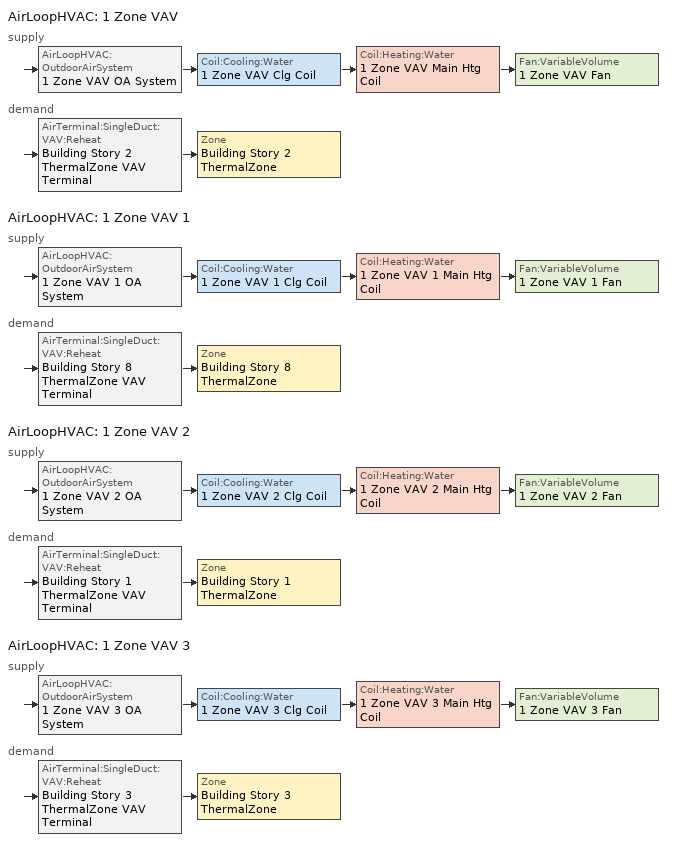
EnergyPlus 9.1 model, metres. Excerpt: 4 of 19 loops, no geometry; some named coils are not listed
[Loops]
AirLoopHVAC '1 Zone VAV'
 supply: AirLoopHVAC:OutdoorAirSystem '1 Zone VAV OA System' > Coil:Cooling:Water '1 Zone VAV Clg Coil' > Coil:Heating:Water '1 Zone VAV Main Htg Coil' > Fan:VariableVolume '1 Zone VAV Fan'
 demand: AirTerminal:SingleDuct:VAV:Reheat 'Building Story 2 ThermalZone VAV Terminal' > Zone 'Building Story 2 ThermalZone'
AirLoopHVAC '1 Zone VAV 1'
 supply: AirLoopHVAC:OutdoorAirSystem '1 Zone VAV 1 OA System' > Coil:Cooling:Water '1 Zone VAV 1 Clg Coil' > Coil:Heating:Water '1 Zone VAV 1 Main Htg Coil' > Fan:VariableVolume '1 Zone VAV 1 Fan'
 demand: AirTerminal:SingleDuct:VAV:Reheat 'Building Story 8 ThermalZone VAV Terminal' > Zone 'Building Story 8 ThermalZone'
AirLoopHVAC '1 Zone VAV 2'
 supply: AirLoopHVAC:OutdoorAirSystem '1 Zone VAV 2 OA System' > Coil:Cooling:Water '1 Zone VAV 2 Clg Coil' > Coil:Heating:Water '1 Zone VAV 2 Main Htg Coil' > Fan:VariableVolume '1 Zone VAV 2 Fan'
 demand: AirTerminal:SingleDuct:VAV:Reheat 'Building Story 1 ThermalZone VAV Terminal' > Zone 'Building Story 1 ThermalZone'
AirLoopHVAC '1 Zone VAV 3'
 supply: AirLoopHVAC:OutdoorAirSystem '1 Zone VAV 3 OA System' > Coil:Cooling:Water '1 Zone VAV 3 Clg Coil' > Coil:Heating:Water '1 Zone VAV 3 Main Htg Coil' > Fan:VariableVolume '1 Zone VAV 3 Fan'
 demand: AirTerminal:SingleDuct:VAV:Reheat 'Building Story 3 ThermalZone VAV Terminal' > Zone 'Building Story 3 ThermalZone'
[ZoneControl:Thermostat] Control Object Type 1=ThermostatSetpoint:DualSetpoint
Name | Zone or ZoneList | Control Type Schedule | Control Name 1
Building Story 1 ThermalZone Thermostat | Building Story 1 ThermalZone | Building Story 1 ThermalZone Thermostat Schedule | Story Ground Blended Space Type Thermostat
Building Story 2 ThermalZone Thermostat | Building Story 2 ThermalZone | Building Story 2 ThermalZone Thermostat Schedule | Story Mid Blended Space Type Thermostat
Building Story 3 ThermalZone Thermostat | Building Story 3 ThermalZone | Building Story 3 ThermalZone Thermostat Schedule | Story Mid4 Blended Space Type Thermostat
Building Story 8 ThermalZone Thermostat | Building Story 8 ThermalZone | Building Story 8 ThermalZone Thermostat Schedule | Story Mid2 Blended Space Type Thermostat
[ThermostatSetpoint:DualSetpoint]
Name | Heating Setpoint Temperature Schedule | Cooling Setpoint Temperature Schedule
Story Ground Blended Space Type Thermostat | OfficeMedium HTGSETP_SCH_YES_OPTIMUM | OfficeMedium CLGSETP_SCH_YES_OPTIMUM
Story Mid Blended Space Type Thermostat | RetailStripmall Type1_HTGSETP_SCH_NO_OPTIMUM | RetailStripmall Type1_CLGSETP_SCH_NO_OPTIMUM
Story Mid4 Blended Space Type Thermostat | RestaurantSitDown HTGSETP_SCH_NO_OPTIMUM | RestaurantSitDown CLGSETP_SCH_NO_OPTIMUM
Story Mid2 Blended Space Type Thermostat | RetailStripmall Type3_HTGSETP_SCH_NO_OPTIMUM | RetailStripmall Type3_CLGSETP_SCH_NO_OPTIMUM
[AirTerminal:SingleDuct:VAV:Reheat] Availability Schedule=Always On Discrete; Maximum Air Flow Rate {m3/s}=Autosize; Zone Minimum Air Flow Input Method=Constant; Fixed Minimum Air Flow Rate {m3/s}=0; Maximum Hot Water or Steam Flow Rate {m3/s}=Autosize; Minimum Hot Water or Steam Flow Rate {m3/s}=0; Convergence Tolerance=0.001; Damper Heating Action=ReverseWithLimits; Maximum Flow per Zone Floor Area During Reheat {m3/s-m2}=Autocalculate; Maximum Flow Fraction During Reheat=0.5; Maximum Reheat Air Temperature {C}=40
Name | Constant Minimum Air Flow Fraction | Reheat Coil
Building Story 1 ThermalZone VAV Terminal | 0.2 | Building Story 1 ThermalZone Reheat Coil
Building Story 2 ThermalZone VAV Terminal | 0.7 | Building Story 2 ThermalZone Reheat Coil
Building Story 3 ThermalZone VAV Terminal | 0.7 | Building Story 3 ThermalZone Reheat Coil
Building Story 8 ThermalZone VAV Terminal | 0.7 | Building Story 8 ThermalZone Reheat Coil
[Coil:Heating:Water] Availability Schedule=Always On Discrete; U-Factor Times Area Value {W/K}=Autosize; Maximum Water Flow Rate {m3/s}=Autosize; Performance Input Method=UFactorTimesAreaAndDesignWaterFlowRate; Rated Capacity {W}=Autosize; Rated Inlet Water Temperature {C}=82.2222; Rated Inlet Air Temperature {C}=7.22222; Rated Outlet Water Temperature {C}=71.1111; Rated Outlet Air Temperature {C}=12.7778; Rated Ratio for Air and Water Convection=0.5
1 Zone VAV Main Htg Coil; 1 Zone VAV 1 Main Htg Coil; 1 Zone VAV 2 Main Htg Coil; 1 Zone VAV 3 Main Htg Coil
[Zone equipment]
Building Story 1 ThermalZone: Building Story 1 ThermalZone VAV Terminal
Building Story 2 ThermalZone: Building Story 2 ThermalZone VAV Terminal
Building Story 3 ThermalZone: Building Story 3 ThermalZone VAV Terminal
Building Story 8 ThermalZone: Building Story 8 ThermalZone VAV Terminal
[Sizing:Zone] Zone Cooling Design Supply Air Temperature Input Method=SupplyAirTemperature; Zone Cooling Design Supply Air Temperature {C}=12.7778; Zone Cooling Design Supply Air Temperature Difference {deltaC}=11.11; Zone Heating Design Supply Air Temperature Input Method=SupplyAirTemperature; Zone Heating Design Supply Air Temperature {C}=40; Zone Heating Design Supply Air Temperature Difference {deltaC}=11.11; Zone Cooling Design Supply Air Humidity Ratio {kgWater/kgDryAir}=0.0085; Zone Heating Design Supply Air Humidity Ratio {kgWater/kgDryAir}=0.008; Cooling Design Air Flow Method=DesignDayWithLimit; Cooling Design Air Flow Rate {m3/s}=0; Cooling Minimum Air Flow per Zone Floor Area {m3/s-m2}=0.000762; Cooling Minimum Air Flow {m3/s}=0; Cooling Minimum Air Flow Fraction=0; Heating Design Air Flow Method=DesignDay; Heating Design Air Flow Rate {m3/s}=0; Heating Maximum Air Flow per Zone Floor Area {m3/s-m2}=0.002032; Heating Maximum Air Flow {m3/s}=0.141576; Heating Maximum Air Flow Fraction=0.3; Account for Dedicated Outdoor Air System=No
Name | Design Specification Outdoor Air Object | Design Specification Zone Air Distribution Object
Building Story 1 ThermalZone | Blended OA | Building Story 1 ThermalZone Design Spec Zone Air Dist
Building Story 2 ThermalZone | Blended OA 1 | Building Story 2 ThermalZone Design Spec Zone Air Dist
Building Story 3 ThermalZone | Blended OA 4 | Building Story 3 ThermalZone Design Spec Zone Air Dist
Building Story 8 ThermalZone | Blended OA 2 | Building Story 8 ThermalZone Design Spec Zone Air Dist
[DesignSpecification:ZoneAirDistribution] Zone Air Distribution Effectiveness in Cooling Mode=1; Zone Air Distribution Effectiveness in Heating Mode=1
Building Story 1 ThermalZone Design Spec Zone Air Dist; Building Story 2 ThermalZone Design Spec Zone Air Dist; Building Story 3 ThermalZone Design Spec Zone Air Dist; Building Story 8 ThermalZone Design Spec Zone Air Dist
[Controller:MechanicalVentilation] System Outdoor Air Method=VentilationRateProcedure
Name | Availability Schedule | Demand Controlled Ventilation | Zone Name 1 | Design Specification Outdoor Air Object Name 1 | Design Specification Zone Air Distribution Object Name 1
1 Zone VAV 2 Vent Controller | 1 Zone VAV 2 Occ Sch | No | Building Story 1 ThermalZone | Blended OA | Building Story 1 ThermalZone Design Spec Zone Air Dist
1 Zone VAV Vent Controller | 1 Zone VAV Occ Sch | No | Building Story 2 ThermalZone | Blended OA 1 | Building Story 2 ThermalZone Design Spec Zone Air Dist
1 Zone VAV 3 Vent Controller | 1 Zone VAV 3 Occ Sch | Yes | Building Story 3 ThermalZone | Blended OA 4 | Building Story 3 ThermalZone Design Spec Zone Air Dist
1 Zone VAV 1 Vent Controller | 1 Zone VAV 1 Occ Sch | No | Building Story 8 ThermalZone | Blended OA 2 | Building Story 8 ThermalZone Design Spec Zone Air Dist
[DesignSpecification:OutdoorAir] Outdoor Air Method=Sum; Outdoor Air Flow per Person {m3/s-person}=0; Outdoor Air Flow per Zone {m3/s}=0; Outdoor Air Flow Air Changes per Hour {1/hr}=0
Name | Outdoor Air Flow per Zone Floor Area {m3/s-m2}
Blended OA | 0.0004318
Blended OA 1 | 0.00103124
Blended OA 4 | 0.0035814
Blended OA 2 | 0.0011811
[AirLoopHVAC] Design Supply Air Flow Rate {m3/s}=AutoSize
1 Zone VAV; 1 Zone VAV 1; 1 Zone VAV 2; 1 Zone VAV 3
[Sizing:System] Type of Load to Size On=Sensible; Design Outdoor Air Flow Rate {m3/s}=Autosize; Central Heating Maximum System Air Flow Ratio=0.3; Preheat Design Temperature {C}=7.22222; Preheat Design Humidity Ratio {kgWater/kgDryAir}=0.008; Precool Design Temperature {C}=12.7778; Precool Design Humidity Ratio {kgWater/kgDryAir}=0.008; Central Cooling Design Supply Air Temperature {C}=12.7778; Central Heating Design Supply Air Temperature {C}=12.7778; Type of Zone Sum to Use=Coincident; 100% Outdoor Air in Cooling=No; 100% Outdoor Air in Heating=No; Central Cooling Design Supply Air Humidity Ratio {kgWater/kgDryAir}=0.0085; Central Heating Design Supply Air Humidity Ratio {kgWater/kgDryAir}=0.008; Cooling Supply Air Flow Rate Method=DesignDay; Cooling Supply Air Flow Rate {m3/s}=0; Cooling Supply Air Flow Rate Per Floor Area {m3/s-m2}=0.00996765; Cooling Fraction of Autosized Cooling Supply Air Flow Rate=1; Cooling Supply Air Flow Rate Per Unit Cooling Capacity {m3/s-W}=3.94755e-05; Heating Supply Air Flow Rate Method=DesignDay; Heating Supply Air Flow Rate {m3/s}=0; Heating Supply Air Flow Rate Per Floor Area {m3/s-m2}=0.00996765; Heating Fraction of Autosized Heating Supply Air Flow Rate=1; Heating Fraction of Autosized Cooling Supply Air Flow Rate=1; Heating Supply Air Flow Rate Per Unit Heating Capacity {m3/s-W}=3.15882e-05; System Outdoor Air Method=ZoneSum; Zone Maximum Outdoor Air Fraction=1; Cooling Design Capacity Method=CoolingDesignCapacity; Cooling Design Capacity {W}=Autosize; Cooling Design Capacity Per Floor Area {W/m2}=234.7; Fraction of Autosized Cooling Design Capacity=1; Heating Design Capacity Method=HeatingDesignCapacity; Heating Design Capacity {W}=Autosize; Heating Design Capacity Per Floor Area {W/m2}=157; Fraction of Autosized Heating Design Capacity=1; Central Cooling Capacity Control Method=OnOff
1 Zone VAV; 1 Zone VAV 1; 1 Zone VAV 2; 1 Zone VAV 3
[Controller:WaterCoil] Control Variable=Temperature; Actuator Variable=Flow; Maximum Actuated Flow {m3/s}=Autosize; Minimum Actuated Flow {m3/s}=0
Name | Action | Controller Convergence Tolerance {deltaC}
1 Zone VAV Clg Coil Controller; 1 Zone VAV 1 Clg Coil Controller; 1 Zone VAV 2 Clg Coil Controller; 1 Zone VAV 3 Clg Coil Controller | Reverse | Autosize
1 Zone VAV Main Htg Coil Controller; 1 Zone VAV 1 Main Htg Coil Controller; 1 Zone VAV 2 Main Htg Coil Controller; 1 Zone VAV 3 Main Htg Coil Controller | Normal | 0.0001
[Controller:OutdoorAir] Maximum Outdoor Air Flow Rate {m3/s}=Autosize; Economizer Control Type=NoEconomizer; Economizer Control Action Type=ModulateFlow; Economizer Maximum Limit Dry-Bulb Temperature {C}=28; Economizer Maximum Limit Enthalpy {J/kg}=64000; Lockout Type=NoLockout; Minimum Limit Type=FixedMinimum; High Humidity Control=No; Control High Indoor Humidity Based on Outdoor Humidity Ratio=Yes; Heat Recovery Bypass Control Type=BypassWhenWithinEconomizerLimits
Name | Minimum Outdoor Air Flow Rate {m3/s} | Minimum Outdoor Air Schedule | Mechanical Ventilation Controller
1 Zone VAV OA Controller | Autosize | 1 Zone VAV Occ Sch | 1 Zone VAV Vent Controller
1 Zone VAV 1 OA Controller | Autosize | 1 Zone VAV 1 Occ Sch | 1 Zone VAV 1 Vent Controller
1 Zone VAV 2 OA Controller | Autosize | 1 Zone VAV 2 Occ Sch | 1 Zone VAV 2 Vent Controller
1 Zone VAV 3 OA Controller | 0 | 1 Zone VAV 3 Occ Sch | 1 Zone VAV 3 Vent Controller
[SetpointManager:MixedAir] Control Variable=Temperature
Name | Setpoint Node or NodeList
1 Zone VAV Mixed Air Node OS Default SPM | 1 Zone VAV Mixed Air Node
1 Zone VAV Clg Coil Outlet Air Node OS Default SPM | 1 Zone VAV Clg Coil Outlet Air Node
1 Zone VAV Main Htg Coil Outlet Air Node OS Default SPM | 1 Zone VAV Main Htg Coil Outlet Air Node
1 Zone VAV 1 Mixed Air Node OS Default SPM | 1 Zone VAV 1 Mixed Air Node
1 Zone VAV 1 Clg Coil Outlet Air Node OS Default SPM | 1 Zone VAV 1 Clg Coil Outlet Air Node
1 Zone VAV 1 Main Htg Coil Outlet Air Node OS Default SPM | 1 Zone VAV 1 Main Htg Coil Outlet Air Node
1 Zone VAV 2 Mixed Air Node OS Default SPM | 1 Zone VAV 2 Mixed Air Node
1 Zone VAV 2 Clg Coil Outlet Air Node OS Default SPM | 1 Zone VAV 2 Clg Coil Outlet Air Node
1 Zone VAV 2 Main Htg Coil Outlet Air Node OS Default SPM | 1 Zone VAV 2 Main Htg Coil Outlet Air Node
1 Zone VAV 3 Mixed Air Node OS Default SPM | 1 Zone VAV 3 Mixed Air Node
1 Zone VAV 3 Clg Coil Outlet Air Node OS Default SPM | 1 Zone VAV 3 Clg Coil Outlet Air Node
1 Zone VAV 3 Main Htg Coil Outlet Air Node OS Default SPM | 1 Zone VAV 3 Main Htg Coil Outlet Air Node
[Coil:Cooling:Water] Availability Schedule=Always On Discrete; Design Water Flow Rate {m3/s}=Autosize; Design Air Flow Rate {m3/s}=Autosize; Design Inlet Water Temperature {C}=Autosize; Design Inlet Air Temperature {C}=Autosize; Design Outlet Air Temperature {C}=Autosize; Design Inlet Air Humidity Ratio {kgWater/kgDryAir}=Autosize; Design Outlet Air Humidity Ratio {kgWater/kgDryAir}=Autosize; Type of Analysis=SimpleAnalysis; Heat Exchanger Configuration=CrossFlow
1 Zone VAV Clg Coil; 1 Zone VAV 1 Clg Coil; 1 Zone VAV 2 Clg Coil; 1 Zone VAV 3 Clg Coil
[Fan:VariableVolume] Pressure Rise {Pa}=1389.92; Maximum Flow Rate {m3/s}=AutoSize; Fan Power Minimum Flow Rate Input Method=Fraction; Fan Power Minimum Flow Fraction=0.1; Fan Power Minimum Air Flow Rate {m3/s}=0; Motor In Airstream Fraction=1; Fan Power Coefficient 1=0.027828; Fan Power Coefficient 2=0.026583; Fan Power Coefficient 3=-0.087069; Fan Power Coefficient 4=1.03092; Fan Power Coefficient 5=0
Name | Availability Schedule | Fan Total Efficiency | Motor Efficiency
1 Zone VAV Fan | 1 Zone VAV Occ Sch | 0.6253 | 0.962
1 Zone VAV 1 Fan | 1 Zone VAV 1 Occ Sch | 0.6175 | 0.95
1 Zone VAV 2 Fan | 1 Zone VAV 2 Occ Sch | 0.6175 | 0.95
1 Zone VAV 3 Fan | 1 Zone VAV 3 Occ Sch | 0.6201 | 0.954
[SetpointManager:Scheduled] Control Variable=Temperature
Name | Schedule | Setpoint Node or NodeList
1 Zone VAV Supply Air Setpoint Manager | Supply Air Temp - 55.0F | 1 Zone VAV Supply Outlet Node
1 Zone VAV 1 Supply Air Setpoint Manager | Supply Air Temp - 55.0F 1 | 1 Zone VAV 1 Supply Outlet Node
1 Zone VAV 2 Supply Air Setpoint Manager | Supply Air Temp - 55.0F 2 | 1 Zone VAV 2 Supply Outlet Node
1 Zone VAV 3 Supply Air Setpoint Manager | Supply Air Temp - 55.0F 3 | 1 Zone VAV 3 Supply Outlet Node
[Schedule:Compact]
Building Story 1 ThermalZone Thermostat Schedule; Building Story 2 ThermalZone Thermostat Schedule; Building Story 3 ThermalZone Thermostat Schedule; Building Story 8 ThermalZone Thermostat Schedule: Through: 12/31, For: AllDays, Until: 24:00, 4
[Schedule:Day:Interval]
OfficeMedium HTGSETP_SCH_YES_OPTIMUM Wkdy Day: No, 05:00, 15.6, 06:00, 17.8, 07:00, 20, 22:00, 21, 24:00, 15.6
OfficeMedium HTGSETP_SCH_YES_OPTIMUM Sat Day: No, 05:00, 15.6, 06:00, 17.8, 07:00, 20, 17:00, 21, 24:00, 15.6
OfficeMedium HTGSETP_SCH_YES_OPTIMUM Default; OfficeMedium HTGSETP_SCH_YES_OPTIMUM Summer Design Day; RestaurantSitDown HTGSETP_SCH_NO_OPTIMUM Summer Design Day: No, 24:00, 15.6
OfficeMedium HTGSETP_SCH_YES_OPTIMUM Winter Design Day: No, 05:00, 15.6, 06:00, 17.6, 07:00, 19.6, 22:00, 21, 24:00, 15.6
OfficeMedium CLGSETP_SCH_YES_OPTIMUM Wkdy Day: No, 05:00, 26.7, 06:00, 25.6, 07:00, 25, 22:00, 24, 24:00, 26.7
OfficeMedium CLGSETP_SCH_YES_OPTIMUM Sat Day: No, 05:00, 26.7, 06:00, 25.7, 07:00, 25, 17:00, 24, 24:00, 26.7
OfficeMedium CLGSETP_SCH_YES_OPTIMUM Default; OfficeMedium CLGSETP_SCH_YES_OPTIMUM Winter Design Day: No, 24:00, 26.7
OfficeMedium CLGSETP_SCH_YES_OPTIMUM Summer Design Day: No, 05:00, 26.7, 06:00, 25.7, 07:00, 25, 22:00, 24, 24:00, 26.7
1 Zone VAV 2 Occ Sch Default: No, 07:00, 0, 18:00, 1, 24:00, 0
1 Zone VAV 2 Occ Sch Saturday: No, 08:00, 0, 12:00, 1, 24:00, 0
1 Zone VAV 2 Occ Sch Sunday: No, 24:00, 0
1 Zone VAV 2 Occ Sch Summer Design Day; 1 Zone VAV 2 Occ Sch Winter Design Day; 1 Zone VAV Occ Sch Summer Design Day; 1 Zone VAV Occ Sch Winter Design Day; 1 Zone VAV 3 Occ Sch Summer Design Day; 1 Zone VAV 3 Occ Sch Winter Design Day; 1 Zone VAV 1 Occ Sch Summer Design Day; 1 Zone VAV 1 Occ Sch Winter Design Day: No, 24:00, 1
RetailStripmall Type1_HTGSETP_SCH_NO_OPTIMUM Mon|Tue|Wed|Thu Day: No, 01:00, 21.11, 08:00, 15.56, 24:00, 21.11
RetailStripmall Type1_HTGSETP_SCH_NO_OPTIMUM Default|Sat|Fri Day; RetailStripmall Type1_HTGSETP_SCH_NO_OPTIMUM Default: No, 08:00, 15.56, 24:00, 21.11
RetailStripmall Type1_HTGSETP_SCH_NO_OPTIMUM Summer Design Day; RetailStripmall Type3_HTGSETP_SCH_NO_OPTIMUM Summer Design Day: No, 24:00, 15.56
RetailStripmall Type1_HTGSETP_SCH_NO_OPTIMUM Winter Design Day: No, 01:00, 21.11, 08:00, 15.56, 09:00, 18.33, 24:00, 21.11
RetailStripmall Type1_CLGSETP_SCH_NO_OPTIMUM Mon|Tue|Wed|Thu Day: No, 08:00, 29.44, 24:00, 23.89
RetailStripmall Type1_CLGSETP_SCH_NO_OPTIMUM Sat|Fri Day: No, 01:00, 23.89, 08:00, 29.44, 24:00, 23.89
RetailStripmall Type1_CLGSETP_SCH_NO_OPTIMUM Default: No, 08:00, 26.67, 24:00, 23.89
RetailStripmall Type1_CLGSETP_SCH_NO_OPTIMUM Summer Design Day: No, 08:00, 29.44, 09:00, 26.67, 24:00, 23.89
RetailStripmall Type1_CLGSETP_SCH_NO_OPTIMUM Winter Design Day; RetailStripmall Type3_CLGSETP_SCH_NO_OPTIMUM Winter Design Day: No, 24:00, 29.44
1 Zone VAV Occ Sch Default: No, 08:00, 0, 23:00, 1, 24:00, 0
1 Zone VAV Occ Sch Friday: No, 09:00, 0, 23:00, 1, 24:00, 0
1 Zone VAV Occ Sch Saturday: No, 11:00, 0, 23:00, 1, 24:00, 0
1 Zone VAV Occ Sch Sunday: No, 11:00, 0, 22:00, 1, 24:00, 0
RestaurantSitDown HTGSETP_SCH_NO_OPTIMUM Default|Sat|Wkdy Day; RestaurantSitDown HTGSETP_SCH_NO_OPTIMUM Default: No, 04:00, 15.6, 24:00, 21
RestaurantSitDown HTGSETP_SCH_NO_OPTIMUM Winter Design Day: No, 24:00, 21
RestaurantSitDown CLGSETP_SCH_NO_OPTIMUM Default|Sat|Wkdy Day; RestaurantSitDown CLGSETP_SCH_NO_OPTIMUM Default: No, 04:00, 30, 24:00, 24
RestaurantSitDown CLGSETP_SCH_NO_OPTIMUM Summer Design Day: No, 05:00, 30, 06:00, 26, 24:00, 24
RestaurantSitDown CLGSETP_SCH_NO_OPTIMUM Winter Design Day: No, 24:00, 30
1 Zone VAV 3 Occ Sch Default: No, 07:00, 0, 24:00, 1
RetailStripmall Type3_HTGSETP_SCH_NO_OPTIMUM Wkdy Day: No, 08:00, 15.56, 21:00, 21.11, 24:00, 15.56
RetailStripmall Type3_HTGSETP_SCH_NO_OPTIMUM Sat Day: No, 08:00, 15.56, 19:00, 21.11, 24:00, 15.56
RetailStripmall Type3_HTGSETP_SCH_NO_OPTIMUM Default: No, 09:00, 15.56, 18:00, 21.11, 24:00, 15.56
RetailStripmall Type3_HTGSETP_SCH_NO_OPTIMUM Winter Design Day: No, 08:00, 15.56, 09:00, 18.33, 21:00, 21.11, 24:00, 15.56
RetailStripmall Type3_CLGSETP_SCH_NO_OPTIMUM Wkdy Day: No, 08:00, 29.44, 21:00, 23.89, 24:00, 29.44
RetailStripmall Type3_CLGSETP_SCH_NO_OPTIMUM Sat Day: No, 08:00, 29.44, 18:00, 23.89, 24:00, 29.44
RetailStripmall Type3_CLGSETP_SCH_NO_OPTIMUM Default: No, 09:00, 29.44, 17:00, 23.89, 24:00, 29.44
RetailStripmall Type3_CLGSETP_SCH_NO_OPTIMUM Summer Design Day: No, 08:00, 29.44, 09:00, 26.67, 21:00, 23.89, 24:00, 29.44
1 Zone VAV 1 Occ Sch Default: No, 11:00, 0, 20:00, 1, 24:00, 0
1 Zone VAV 1 Occ Sch Saturday: No, 11:00, 0, 18:00, 1, 24:00, 0
1 Zone VAV 1 Occ Sch Sunday: No, 12:00, 0, 17:00, 1, 24:00, 0
Supply Air Temp - 55.0F Default; Supply Air Temp - 55.0F Default 1; Supply Air Temp - 55.0F Default 2; Supply Air Temp - 55.0F Default 3: No, 24:00, 12.7778
[Schedule:Week:Daily]
OfficeMedium HTGSETP_SCH_YES_OPTIMUM Week Rule - Jan1-Jan5: OfficeMedium HTGSETP_SCH_YES_OPTIMUM Default, OfficeMedium HTGSETP_SCH_YES_OPTIMUM Default, OfficeMedium HTGSETP_SCH_YES_OPTIMUM Wkdy Day, OfficeMedium HTGSETP_SCH_YES_OPTIMUM Wkdy Day, OfficeMedium HTGSETP_SCH_YES_OPTIMUM Wkdy Day, OfficeMedium HTGSETP_SCH_YES_OPTIMUM Wkdy Day, OfficeMedium HTGSETP_SCH_YES_OPTIMUM Sat Day, OfficeMedium HTGSETP_SCH_YES_OPTIMUM Default, OfficeMedium HTGSETP_SCH_YES_OPTIMUM Summer Design Day, OfficeMedium HTGSETP_SCH_YES_OPTIMUM Winter Design Day, OfficeMedium HTGSETP_SCH_YES_OPTIMUM Default, OfficeMedium HTGSETP_SCH_YES_OPTIMUM Default
OfficeMedium HTGSETP_SCH_YES_OPTIMUM Week Rule - Jan6-Dec31: OfficeMedium HTGSETP_SCH_YES_OPTIMUM Default, OfficeMedium HTGSETP_SCH_YES_OPTIMUM Wkdy Day, OfficeMedium HTGSETP_SCH_YES_OPTIMUM Wkdy Day, OfficeMedium HTGSETP_SCH_YES_OPTIMUM Wkdy Day, OfficeMedium HTGSETP_SCH_YES_OPTIMUM Wkdy Day, OfficeMedium HTGSETP_SCH_YES_OPTIMUM Wkdy Day, OfficeMedium HTGSETP_SCH_YES_OPTIMUM Sat Day, OfficeMedium HTGSETP_SCH_YES_OPTIMUM Default, OfficeMedium HTGSETP_SCH_YES_OPTIMUM Summer Design Day, OfficeMedium HTGSETP_SCH_YES_OPTIMUM Winter Design Day, OfficeMedium HTGSETP_SCH_YES_OPTIMUM Default, OfficeMedium HTGSETP_SCH_YES_OPTIMUM Default
OfficeMedium CLGSETP_SCH_YES_OPTIMUM Week Rule - Jan1-Jan5: OfficeMedium CLGSETP_SCH_YES_OPTIMUM Default, OfficeMedium CLGSETP_SCH_YES_OPTIMUM Default, OfficeMedium CLGSETP_SCH_YES_OPTIMUM Wkdy Day, OfficeMedium CLGSETP_SCH_YES_OPTIMUM Wkdy Day, OfficeMedium CLGSETP_SCH_YES_OPTIMUM Wkdy Day, OfficeMedium CLGSETP_SCH_YES_OPTIMUM Wkdy Day, OfficeMedium CLGSETP_SCH_YES_OPTIMUM Sat Day, OfficeMedium CLGSETP_SCH_YES_OPTIMUM Default, OfficeMedium CLGSETP_SCH_YES_OPTIMUM Summer Design Day, OfficeMedium CLGSETP_SCH_YES_OPTIMUM Winter Design Day, OfficeMedium CLGSETP_SCH_YES_OPTIMUM Default, OfficeMedium CLGSETP_SCH_YES_OPTIMUM Default
OfficeMedium CLGSETP_SCH_YES_OPTIMUM Week Rule - Jan6-Dec31: OfficeMedium CLGSETP_SCH_YES_OPTIMUM Default, OfficeMedium CLGSETP_SCH_YES_OPTIMUM Wkdy Day, OfficeMedium CLGSETP_SCH_YES_OPTIMUM Wkdy Day, OfficeMedium CLGSETP_SCH_YES_OPTIMUM Wkdy Day, OfficeMedium CLGSETP_SCH_YES_OPTIMUM Wkdy Day, OfficeMedium CLGSETP_SCH_YES_OPTIMUM Wkdy Day, OfficeMedium CLGSETP_SCH_YES_OPTIMUM Sat Day, OfficeMedium CLGSETP_SCH_YES_OPTIMUM Default, OfficeMedium CLGSETP_SCH_YES_OPTIMUM Summer Design Day, OfficeMedium CLGSETP_SCH_YES_OPTIMUM Winter Design Day, OfficeMedium CLGSETP_SCH_YES_OPTIMUM Default, OfficeMedium CLGSETP_SCH_YES_OPTIMUM Default
1 Zone VAV 2 Occ Sch Week Rule - Jan1-Jan5: 1 Zone VAV 2 Occ Sch Default, 1 Zone VAV 2 Occ Sch Default, 1 Zone VAV 2 Occ Sch Default, 1 Zone VAV 2 Occ Sch Default, 1 Zone VAV 2 Occ Sch Default, 1 Zone VAV 2 Occ Sch Default, 1 Zone VAV 2 Occ Sch Saturday, 1 Zone VAV 2 Occ Sch Default, 1 Zone VAV 2 Occ Sch Summer Design Day, 1 Zone VAV 2 Occ Sch Winter Design Day, 1 Zone VAV 2 Occ Sch Default, 1 Zone VAV 2 Occ Sch Default
1 Zone VAV 2 Occ Sch Week Rule - Jan6-Dec31: 1 Zone VAV 2 Occ Sch Sunday, 1 Zone VAV 2 Occ Sch Default, 1 Zone VAV 2 Occ Sch Default, 1 Zone VAV 2 Occ Sch Default, 1 Zone VAV 2 Occ Sch Default, 1 Zone VAV 2 Occ Sch Default, 1 Zone VAV 2 Occ Sch Saturday, 1 Zone VAV 2 Occ Sch Default, 1 Zone VAV 2 Occ Sch Summer Design Day, 1 Zone VAV 2 Occ Sch Winter Design Day, 1 Zone VAV 2 Occ Sch Default, 1 Zone VAV 2 Occ Sch Default
RetailStripmall Type1_HTGSETP_SCH_NO_OPTIMUM Week Rule - Jan1-Jan5: RetailStripmall Type1_HTGSETP_SCH_NO_OPTIMUM Default, RetailStripmall Type1_HTGSETP_SCH_NO_OPTIMUM Default, RetailStripmall Type1_HTGSETP_SCH_NO_OPTIMUM Mon|Tue|Wed|Thu Day, RetailStripmall Type1_HTGSETP_SCH_NO_OPTIMUM Mon|Tue|Wed|Thu Day, RetailStripmall Type1_HTGSETP_SCH_NO_OPTIMUM Mon|Tue|Wed|Thu Day, RetailStripmall Type1_HTGSETP_SCH_NO_OPTIMUM Default|Sat|Fri Day, RetailStripmall Type1_HTGSETP_SCH_NO_OPTIMUM Default|Sat|Fri Day, RetailStripmall Type1_HTGSETP_SCH_NO_OPTIMUM Default, RetailStripmall Type1_HTGSETP_SCH_NO_OPTIMUM Summer Design Day, RetailStripmall Type1_HTGSETP_SCH_NO_OPTIMUM Winter Design Day, RetailStripmall Type1_HTGSETP_SCH_NO_OPTIMUM Default, RetailStripmall Type1_HTGSETP_SCH_NO_OPTIMUM Default
RetailStripmall Type1_HTGSETP_SCH_NO_OPTIMUM Week Rule - Jan6-Dec31: RetailStripmall Type1_HTGSETP_SCH_NO_OPTIMUM Default, RetailStripmall Type1_HTGSETP_SCH_NO_OPTIMUM Mon|Tue|Wed|Thu Day, RetailStripmall Type1_HTGSETP_SCH_NO_OPTIMUM Mon|Tue|Wed|Thu Day, RetailStripmall Type1_HTGSETP_SCH_NO_OPTIMUM Mon|Tue|Wed|Thu Day, RetailStripmall Type1_HTGSETP_SCH_NO_OPTIMUM Mon|Tue|Wed|Thu Day, RetailStripmall Type1_HTGSETP_SCH_NO_OPTIMUM Default|Sat|Fri Day, RetailStripmall Type1_HTGSETP_SCH_NO_OPTIMUM Default|Sat|Fri Day, RetailStripmall Type1_HTGSETP_SCH_NO_OPTIMUM Default, RetailStripmall Type1_HTGSETP_SCH_NO_OPTIMUM Summer Design Day, RetailStripmall Type1_HTGSETP_SCH_NO_OPTIMUM Winter Design Day, RetailStripmall Type1_HTGSETP_SCH_NO_OPTIMUM Default, RetailStripmall Type1_HTGSETP_SCH_NO_OPTIMUM Default
RetailStripmall Type1_CLGSETP_SCH_NO_OPTIMUM Week Rule - Jan1-Jan5: RetailStripmall Type1_CLGSETP_SCH_NO_OPTIMUM Default, RetailStripmall Type1_CLGSETP_SCH_NO_OPTIMUM Default, RetailStripmall Type1_CLGSETP_SCH_NO_OPTIMUM Mon|Tue|Wed|Thu Day, RetailStripmall Type1_CLGSETP_SCH_NO_OPTIMUM Mon|Tue|Wed|Thu Day, RetailStripmall Type1_CLGSETP_SCH_NO_OPTIMUM Mon|Tue|Wed|Thu Day, RetailStripmall Type1_CLGSETP_SCH_NO_OPTIMUM Sat|Fri Day, RetailStripmall Type1_CLGSETP_SCH_NO_OPTIMUM Sat|Fri Day, RetailStripmall Type1_CLGSETP_SCH_NO_OPTIMUM Default, RetailStripmall Type1_CLGSETP_SCH_NO_OPTIMUM Summer Design Day, RetailStripmall Type1_CLGSETP_SCH_NO_OPTIMUM Winter Design Day, RetailStripmall Type1_CLGSETP_SCH_NO_OPTIMUM Default, RetailStripmall Type1_CLGSETP_SCH_NO_OPTIMUM Default
RetailStripmall Type1_CLGSETP_SCH_NO_OPTIMUM Week Rule - Jan6-Dec31: RetailStripmall Type1_CLGSETP_SCH_NO_OPTIMUM Default, RetailStripmall Type1_CLGSETP_SCH_NO_OPTIMUM Mon|Tue|Wed|Thu Day, RetailStripmall Type1_CLGSETP_SCH_NO_OPTIMUM Mon|Tue|Wed|Thu Day, RetailStripmall Type1_CLGSETP_SCH_NO_OPTIMUM Mon|Tue|Wed|Thu Day, RetailStripmall Type1_CLGSETP_SCH_NO_OPTIMUM Mon|Tue|Wed|Thu Day, RetailStripmall Type1_CLGSETP_SCH_NO_OPTIMUM Sat|Fri Day, RetailStripmall Type1_CLGSETP_SCH_NO_OPTIMUM Sat|Fri Day, RetailStripmall Type1_CLGSETP_SCH_NO_OPTIMUM Default, RetailStripmall Type1_CLGSETP_SCH_NO_OPTIMUM Summer Design Day, RetailStripmall Type1_CLGSETP_SCH_NO_OPTIMUM Winter Design Day, RetailStripmall Type1_CLGSETP_SCH_NO_OPTIMUM Default, RetailStripmall Type1_CLGSETP_SCH_NO_OPTIMUM Default
1 Zone VAV Occ Sch Week Rule - Jan1-Jan5: 1 Zone VAV Occ Sch Default, 1 Zone VAV Occ Sch Default, 1 Zone VAV Occ Sch Default, 1 Zone VAV Occ Sch Default, 1 Zone VAV Occ Sch Default, 1 Zone VAV Occ Sch Friday, 1 Zone VAV Occ Sch Saturday, 1 Zone VAV Occ Sch Default, 1 Zone VAV Occ Sch Summer Design Day, 1 Zone VAV Occ Sch Winter Design Day, 1 Zone VAV Occ Sch Default, 1 Zone VAV Occ Sch Default
1 Zone VAV Occ Sch Week Rule - Jan6-Dec31: 1 Zone VAV Occ Sch Sunday, 1 Zone VAV Occ Sch Default, 1 Zone VAV Occ Sch Default, 1 Zone VAV Occ Sch Default, 1 Zone VAV Occ Sch Default, 1 Zone VAV Occ Sch Friday, 1 Zone VAV Occ Sch Saturday, 1 Zone VAV Occ Sch Default, 1 Zone VAV Occ Sch Summer Design Day, 1 Zone VAV Occ Sch Winter Design Day, 1 Zone VAV Occ Sch Default, 1 Zone VAV Occ Sch Default
RestaurantSitDown HTGSETP_SCH_NO_OPTIMUM Week Rule - Jan1-Jan5: RestaurantSitDown HTGSETP_SCH_NO_OPTIMUM Default, RestaurantSitDown HTGSETP_SCH_NO_OPTIMUM Default, RestaurantSitDown HTGSETP_SCH_NO_OPTIMUM Default|Sat|Wkdy Day, RestaurantSitDown HTGSETP_SCH_NO_OPTIMUM Default|Sat|Wkdy Day, RestaurantSitDown HTGSETP_SCH_NO_OPTIMUM Default|Sat|Wkdy Day, RestaurantSitDown HTGSETP_SCH_NO_OPTIMUM Default|Sat|Wkdy Day, RestaurantSitDown HTGSETP_SCH_NO_OPTIMUM Default|Sat|Wkdy Day, RestaurantSitDown HTGSETP_SCH_NO_OPTIMUM Default, RestaurantSitDown HTGSETP_SCH_NO_OPTIMUM Summer Design Day, RestaurantSitDown HTGSETP_SCH_NO_OPTIMUM Winter Design Day, RestaurantSitDown HTGSETP_SCH_NO_OPTIMUM Default, RestaurantSitDown HTGSETP_SCH_NO_OPTIMUM Default
RestaurantSitDown HTGSETP_SCH_NO_OPTIMUM Week Rule - Jan6-Dec31: RestaurantSitDown HTGSETP_SCH_NO_OPTIMUM Default, RestaurantSitDown HTGSETP_SCH_NO_OPTIMUM Default|Sat|Wkdy Day, RestaurantSitDown HTGSETP_SCH_NO_OPTIMUM Default|Sat|Wkdy Day, RestaurantSitDown HTGSETP_SCH_NO_OPTIMUM Default|Sat|Wkdy Day, RestaurantSitDown HTGSETP_SCH_NO_OPTIMUM Default|Sat|Wkdy Day, RestaurantSitDown HTGSETP_SCH_NO_OPTIMUM Default|Sat|Wkdy Day, RestaurantSitDown HTGSETP_SCH_NO_OPTIMUM Default|Sat|Wkdy Day, RestaurantSitDown HTGSETP_SCH_NO_OPTIMUM Default, RestaurantSitDown HTGSETP_SCH_NO_OPTIMUM Summer Design Day, RestaurantSitDown HTGSETP_SCH_NO_OPTIMUM Winter Design Day, RestaurantSitDown HTGSETP_SCH_NO_OPTIMUM Default, RestaurantSitDown HTGSETP_SCH_NO_OPTIMUM Default
RestaurantSitDown CLGSETP_SCH_NO_OPTIMUM Week Rule - Jan1-Jan5: RestaurantSitDown CLGSETP_SCH_NO_OPTIMUM Default, RestaurantSitDown CLGSETP_SCH_NO_OPTIMUM Default, RestaurantSitDown CLGSETP_SCH_NO_OPTIMUM Default|Sat|Wkdy Day, RestaurantSitDown CLGSETP_SCH_NO_OPTIMUM Default|Sat|Wkdy Day, RestaurantSitDown CLGSETP_SCH_NO_OPTIMUM Default|Sat|Wkdy Day, RestaurantSitDown CLGSETP_SCH_NO_OPTIMUM Default|Sat|Wkdy Day, RestaurantSitDown CLGSETP_SCH_NO_OPTIMUM Default|Sat|Wkdy Day, RestaurantSitDown CLGSETP_SCH_NO_OPTIMUM Default, RestaurantSitDown CLGSETP_SCH_NO_OPTIMUM Summer Design Day, RestaurantSitDown CLGSETP_SCH_NO_OPTIMUM Winter Design Day, RestaurantSitDown CLGSETP_SCH_NO_OPTIMUM Default, RestaurantSitDown CLGSETP_SCH_NO_OPTIMUM Default
RestaurantSitDown CLGSETP_SCH_NO_OPTIMUM Week Rule - Jan6-Dec31: RestaurantSitDown CLGSETP_SCH_NO_OPTIMUM Default, RestaurantSitDown CLGSETP_SCH_NO_OPTIMUM Default|Sat|Wkdy Day, RestaurantSitDown CLGSETP_SCH_NO_OPTIMUM Default|Sat|Wkdy Day, RestaurantSitDown CLGSETP_SCH_NO_OPTIMUM Default|Sat|Wkdy Day, RestaurantSitDown CLGSETP_SCH_NO_OPTIMUM Default|Sat|Wkdy Day, RestaurantSitDown CLGSETP_SCH_NO_OPTIMUM Default|Sat|Wkdy Day, RestaurantSitDown CLGSETP_SCH_NO_OPTIMUM Default|Sat|Wkdy Day, RestaurantSitDown CLGSETP_SCH_NO_OPTIMUM Default, RestaurantSitDown CLGSETP_SCH_NO_OPTIMUM Summer Design Day, RestaurantSitDown CLGSETP_SCH_NO_OPTIMUM Winter Design Day, RestaurantSitDown CLGSETP_SCH_NO_OPTIMUM Default, RestaurantSitDown CLGSETP_SCH_NO_OPTIMUM Default
1 Zone VAV 3 Occ Sch Week Rule - Jan1-Dec31: 1 Zone VAV 3 Occ Sch Default, 1 Zone VAV 3 Occ Sch Default, 1 Zone VAV 3 Occ Sch Default, 1 Zone VAV 3 Occ Sch Default, 1 Zone VAV 3 Occ Sch Default, 1 Zone VAV 3 Occ Sch Default, 1 Zone VAV 3 Occ Sch Default, 1 Zone VAV 3 Occ Sch Default, 1 Zone VAV 3 Occ Sch Summer Design Day, 1 Zone VAV 3 Occ Sch Winter Design Day, 1 Zone VAV 3 Occ Sch Default, 1 Zone VAV 3 Occ Sch Default
RetailStripmall Type3_HTGSETP_SCH_NO_OPTIMUM Week Rule - Jan1-Jan5: RetailStripmall Type3_HTGSETP_SCH_NO_OPTIMUM Default, RetailStripmall Type3_HTGSETP_SCH_NO_OPTIMUM Default, RetailStripmall Type3_HTGSETP_SCH_NO_OPTIMUM Wkdy Day, RetailStripmall Type3_HTGSETP_SCH_NO_OPTIMUM Wkdy Day, RetailStripmall Type3_HTGSETP_SCH_NO_OPTIMUM Wkdy Day, RetailStripmall Type3_HTGSETP_SCH_NO_OPTIMUM Wkdy Day, RetailStripmall Type3_HTGSETP_SCH_NO_OPTIMUM Sat Day, RetailStripmall Type3_HTGSETP_SCH_NO_OPTIMUM Default, RetailStripmall Type3_HTGSETP_SCH_NO_OPTIMUM Summer Design Day, RetailStripmall Type3_HTGSETP_SCH_NO_OPTIMUM Winter Design Day, RetailStripmall Type3_HTGSETP_SCH_NO_OPTIMUM Default, RetailStripmall Type3_HTGSETP_SCH_NO_OPTIMUM Default
RetailStripmall Type3_HTGSETP_SCH_NO_OPTIMUM Week Rule - Jan6-Dec31: RetailStripmall Type3_HTGSETP_SCH_NO_OPTIMUM Default, RetailStripmall Type3_HTGSETP_SCH_NO_OPTIMUM Wkdy Day, RetailStripmall Type3_HTGSETP_SCH_NO_OPTIMUM Wkdy Day, RetailStripmall Type3_HTGSETP_SCH_NO_OPTIMUM Wkdy Day, RetailStripmall Type3_HTGSETP_SCH_NO_OPTIMUM Wkdy Day, RetailStripmall Type3_HTGSETP_SCH_NO_OPTIMUM Wkdy Day, RetailStripmall Type3_HTGSETP_SCH_NO_OPTIMUM Sat Day, RetailStripmall Type3_HTGSETP_SCH_NO_OPTIMUM Default, RetailStripmall Type3_HTGSETP_SCH_NO_OPTIMUM Summer Design Day, RetailStripmall Type3_HTGSETP_SCH_NO_OPTIMUM Winter Design Day, RetailStripmall Type3_HTGSETP_SCH_NO_OPTIMUM Default, RetailStripmall Type3_HTGSETP_SCH_NO_OPTIMUM Default
RetailStripmall Type3_CLGSETP_SCH_NO_OPTIMUM Week Rule - Jan1-Jan5: RetailStripmall Type3_CLGSETP_SCH_NO_OPTIMUM Default, RetailStripmall Type3_CLGSETP_SCH_NO_OPTIMUM Default, RetailStripmall Type3_CLGSETP_SCH_NO_OPTIMUM Wkdy Day, RetailStripmall Type3_CLGSETP_SCH_NO_OPTIMUM Wkdy Day, RetailStripmall Type3_CLGSETP_SCH_NO_OPTIMUM Wkdy Day, RetailStripmall Type3_CLGSETP_SCH_NO_OPTIMUM Wkdy Day, RetailStripmall Type3_CLGSETP_SCH_NO_OPTIMUM Sat Day, RetailStripmall Type3_CLGSETP_SCH_NO_OPTIMUM Default, RetailStripmall Type3_CLGSETP_SCH_NO_OPTIMUM Summer Design Day, RetailStripmall Type3_CLGSETP_SCH_NO_OPTIMUM Winter Design Day, RetailStripmall Type3_CLGSETP_SCH_NO_OPTIMUM Default, RetailStripmall Type3_CLGSETP_SCH_NO_OPTIMUM Default
RetailStripmall Type3_CLGSETP_SCH_NO_OPTIMUM Week Rule - Jan6-Dec31: RetailStripmall Type3_CLGSETP_SCH_NO_OPTIMUM Default, RetailStripmall Type3_CLGSETP_SCH_NO_OPTIMUM Wkdy Day, RetailStripmall Type3_CLGSETP_SCH_NO_OPTIMUM Wkdy Day, RetailStripmall Type3_CLGSETP_SCH_NO_OPTIMUM Wkdy Day, RetailStripmall Type3_CLGSETP_SCH_NO_OPTIMUM Wkdy Day, RetailStripmall Type3_CLGSETP_SCH_NO_OPTIMUM Wkdy Day, RetailStripmall Type3_CLGSETP_SCH_NO_OPTIMUM Sat Day, RetailStripmall Type3_CLGSETP_SCH_NO_OPTIMUM Default, RetailStripmall Type3_CLGSETP_SCH_NO_OPTIMUM Summer Design Day, RetailStripmall Type3_CLGSETP_SCH_NO_OPTIMUM Winter Design Day, RetailStripmall Type3_CLGSETP_SCH_NO_OPTIMUM Default, RetailStripmall Type3_CLGSETP_SCH_NO_OPTIMUM Default
1 Zone VAV 1 Occ Sch Week Rule - Jan1-Jan5: 1 Zone VAV 1 Occ Sch Default, 1 Zone VAV 1 Occ Sch Default, 1 Zone VAV 1 Occ Sch Default, 1 Zone VAV 1 Occ Sch Default, 1 Zone VAV 1 Occ Sch Default, 1 Zone VAV 1 Occ Sch Default, 1 Zone VAV 1 Occ Sch Saturday, 1 Zone VAV 1 Occ Sch Default, 1 Zone VAV 1 Occ Sch Summer Design Day, 1 Zone VAV 1 Occ Sch Winter Design Day, 1 Zone VAV 1 Occ Sch Default, 1 Zone VAV 1 Occ Sch Default
1 Zone VAV 1 Occ Sch Week Rule - Jan6-Dec31: 1 Zone VAV 1 Occ Sch Sunday, 1 Zone VAV 1 Occ Sch Default, 1 Zone VAV 1 Occ Sch Default, 1 Zone VAV 1 Occ Sch Default, 1 Zone VAV 1 Occ Sch Default, 1 Zone VAV 1 Occ Sch Default, 1 Zone VAV 1 Occ Sch Saturday, 1 Zone VAV 1 Occ Sch Default, 1 Zone VAV 1 Occ Sch Summer Design Day, 1 Zone VAV 1 Occ Sch Winter Design Day, 1 Zone VAV 1 Occ Sch Default, 1 Zone VAV 1 Occ Sch Default
Supply Air Temp - 55.0F Week Rule - Jan1-Dec31: Supply Air Temp - 55.0F Default, Supply Air Temp - 55.0F Default, Supply Air Temp - 55.0F Default, Supply Air Temp - 55.0F Default, Supply Air Temp - 55.0F Default, Supply Air Temp - 55.0F Default, Supply Air Temp - 55.0F Default, Supply Air Temp - 55.0F Default, Supply Air Temp - 55.0F Default, Supply Air Temp - 55.0F Default, Supply Air Temp - 55.0F Default, Supply Air Temp - 55.0F Default
Supply Air Temp - 55.0F 1 Week Rule - Jan1-Dec31: Supply Air Temp - 55.0F Default 1, Supply Air Temp - 55.0F Default 1, Supply Air Temp - 55.0F Default 1, Supply Air Temp - 55.0F Default 1, Supply Air Temp - 55.0F Default 1, Supply Air Temp - 55.0F Default 1, Supply Air Temp - 55.0F Default 1, Supply Air Temp - 55.0F Default 1, Supply Air Temp - 55.0F Default 1, Supply Air Temp - 55.0F Default 1, Supply Air Temp - 55.0F Default 1, Supply Air Temp - 55.0F Default 1
Supply Air Temp - 55.0F 2 Week Rule - Jan1-Dec31: Supply Air Temp - 55.0F Default 2, Supply Air Temp - 55.0F Default 2, Supply Air Temp - 55.0F Default 2, Supply Air Temp - 55.0F Default 2, Supply Air Temp - 55.0F Default 2, Supply Air Temp - 55.0F Default 2, Supply Air Temp - 55.0F Default 2, Supply Air Temp - 55.0F Default 2, Supply Air Temp - 55.0F Default 2, Supply Air Temp - 55.0F Default 2, Supply Air Temp - 55.0F Default 2, Supply Air Temp - 55.0F Default 2
Supply Air Temp - 55.0F 3 Week Rule - Jan1-Dec31: Supply Air Temp - 55.0F Default 3, Supply Air Temp - 55.0F Default 3, Supply Air Temp - 55.0F Default 3, Supply Air Temp - 55.0F Default 3, Supply Air Temp - 55.0F Default 3, Supply Air Temp - 55.0F Default 3, Supply Air Temp - 55.0F Default 3, Supply Air Temp - 55.0F Default 3, Supply Air Temp - 55.0F Default 3, Supply Air Temp - 55.0F Default 3, Supply Air Temp - 55.0F Default 3, Supply Air Temp - 55.0F Default 3
[Schedule:Year]
OfficeMedium HTGSETP_SCH_YES_OPTIMUM: OfficeMedium HTGSETP_SCH_YES_OPTIMUM Week Rule - Jan1-Jan5, 1, 1, 1, 5, OfficeMedium HTGSETP_SCH_YES_OPTIMUM Week Rule - Jan6-Dec31, 1, 6, 12, 31
OfficeMedium CLGSETP_SCH_YES_OPTIMUM: OfficeMedium CLGSETP_SCH_YES_OPTIMUM Week Rule - Jan1-Jan5, 1, 1, 1, 5, OfficeMedium CLGSETP_SCH_YES_OPTIMUM Week Rule - Jan6-Dec31, 1, 6, 12, 31
1 Zone VAV 2 Occ Sch: 1 Zone VAV 2 Occ Sch Week Rule - Jan1-Jan5, 1, 1, 1, 5, 1 Zone VAV 2 Occ Sch Week Rule - Jan6-Dec31, 1, 6, 12, 31
RetailStripmall Type1_HTGSETP_SCH_NO_OPTIMUM: RetailStripmall Type1_HTGSETP_SCH_NO_OPTIMUM Week Rule - Jan1-Jan5, 1, 1, 1, 5, RetailStripmall Type1_HTGSETP_SCH_NO_OPTIMUM Week Rule - Jan6-Dec31, 1, 6, 12, 31
RetailStripmall Type1_CLGSETP_SCH_NO_OPTIMUM: RetailStripmall Type1_CLGSETP_SCH_NO_OPTIMUM Week Rule - Jan1-Jan5, 1, 1, 1, 5, RetailStripmall Type1_CLGSETP_SCH_NO_OPTIMUM Week Rule - Jan6-Dec31, 1, 6, 12, 31
1 Zone VAV Occ Sch: 1 Zone VAV Occ Sch Week Rule - Jan1-Jan5, 1, 1, 1, 5, 1 Zone VAV Occ Sch Week Rule - Jan6-Dec31, 1, 6, 12, 31
RestaurantSitDown HTGSETP_SCH_NO_OPTIMUM: RestaurantSitDown HTGSETP_SCH_NO_OPTIMUM Week Rule - Jan1-Jan5, 1, 1, 1, 5, RestaurantSitDown HTGSETP_SCH_NO_OPTIMUM Week Rule - Jan6-Dec31, 1, 6, 12, 31
RestaurantSitDown CLGSETP_SCH_NO_OPTIMUM: RestaurantSitDown CLGSETP_SCH_NO_OPTIMUM Week Rule - Jan1-Jan5, 1, 1, 1, 5, RestaurantSitDown CLGSETP_SCH_NO_OPTIMUM Week Rule - Jan6-Dec31, 1, 6, 12, 31
1 Zone VAV 3 Occ Sch: 1 Zone VAV 3 Occ Sch Week Rule - Jan1-Dec31, 1, 1, 12, 31
RetailStripmall Type3_HTGSETP_SCH_NO_OPTIMUM: RetailStripmall Type3_HTGSETP_SCH_NO_OPTIMUM Week Rule - Jan1-Jan5, 1, 1, 1, 5, RetailStripmall Type3_HTGSETP_SCH_NO_OPTIMUM Week Rule - Jan6-Dec31, 1, 6, 12, 31
RetailStripmall Type3_CLGSETP_SCH_NO_OPTIMUM: RetailStripmall Type3_CLGSETP_SCH_NO_OPTIMUM Week Rule - Jan1-Jan5, 1, 1, 1, 5, RetailStripmall Type3_CLGSETP_SCH_NO_OPTIMUM Week Rule - Jan6-Dec31, 1, 6, 12, 31
1 Zone VAV 1 Occ Sch: 1 Zone VAV 1 Occ Sch Week Rule - Jan1-Jan5, 1, 1, 1, 5, 1 Zone VAV 1 Occ Sch Week Rule - Jan6-Dec31, 1, 6, 12, 31
Supply Air Temp - 55.0F: Supply Air Temp - 55.0F Week Rule - Jan1-Dec31, 1, 1, 12, 31
Supply Air Temp - 55.0F 1: Supply Air Temp - 55.0F 1 Week Rule - Jan1-Dec31, 1, 1, 12, 31
Supply Air Temp - 55.0F 2: Supply Air Temp - 55.0F 2 Week Rule - Jan1-Dec31, 1, 1, 12, 31
Supply Air Temp - 55.0F 3: Supply Air Temp - 55.0F 3 Week Rule - Jan1-Dec31, 1, 1, 12, 31
[Schedule:Constant]
Always On Discrete: Hourly Value=1
